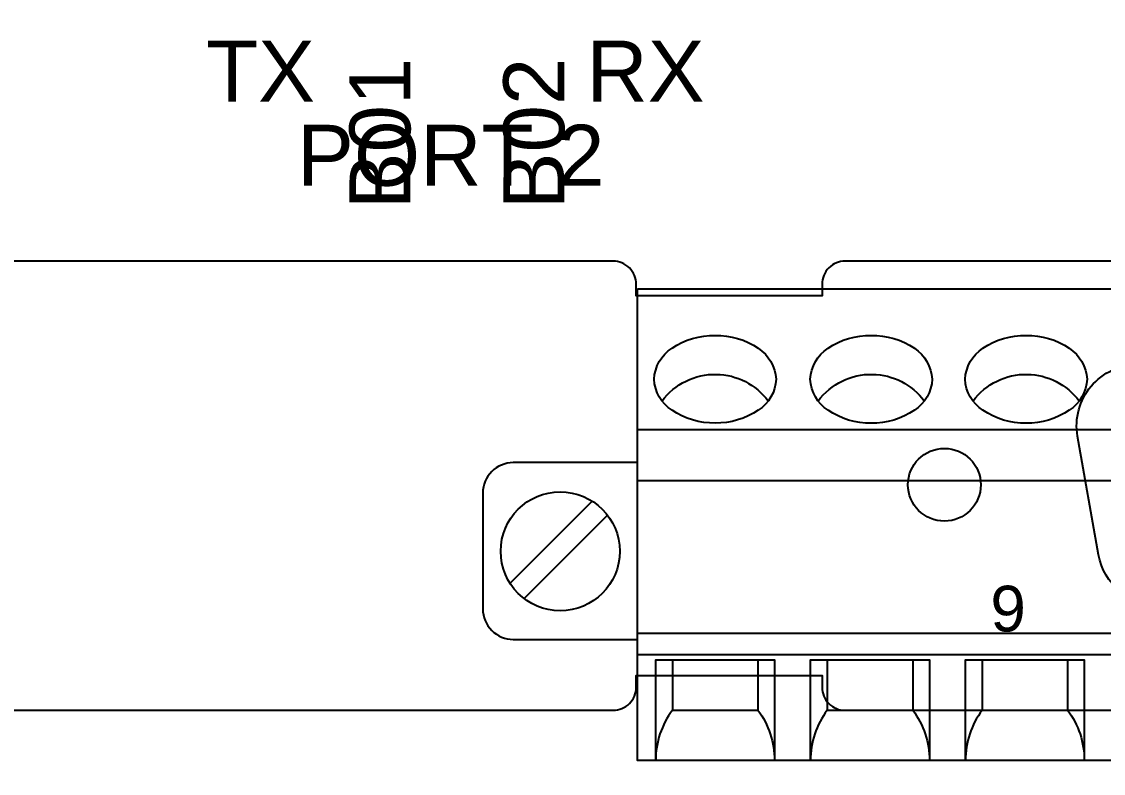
# Model space of a CAD drawing. Extents: x 0.3 to 23.7, y 0.2 to 17.5.
# Drawn here: x 19.987 to 21.384, y 5.326 to 6.296 of the extents above; entities that cross this region are included whole.
import ezdxf
from ezdxf.enums import TextEntityAlignment as Align

# ---------------------------------------------------------------- set-up
doc = ezdxf.new("R2010")
doc.units = 0
doc.header["$MEASUREMENT"] = 0
for name, color, linetype in [('1_01__00__NONE__IRIG_CONNE', 7, 'CONTINUOUS'), ('1_02__01___1__10-100BASE-T', 7, 'CONTINUOUS'), ('1_03__04___1__100BASE-FX_L', 7, 'CONTINUOUS'), ('1_04__06___2__10-100BASE-T', 7, 'CONTINUOUS'), ('1_05__08___2__100BASE-FX_L', 7, 'CONTINUOUS'), ('1_06__10__IRIG_CONNECTOR__', 7, 'CONTINUOUS'), ('1_07__11___1__10-100BASE-T', 7, 'CONTINUOUS'), ('1_08__14___1__100BASE-FX_L', 7, 'CONTINUOUS'), ('1_09__16___2__10-100BASE-T', 7, 'CONTINUOUS'), ('1_10__18___2__100BASE-FX_L', 7, 'CONTINUOUS'), ('2_01__0-__EMPTY', 7, 'CONTINUOUS'), ('2_02__A-__SERIAL_COMMUNICA', 7, 'CONTINUOUS'), ('2_03__1-___4__DI_-__4__DO_', 7, 'CONTINUOUS'), ('2_04__B-___4__DI_-__4__DO_', 7, 'CONTINUOUS'), ('2_05__C-___4__DI_-__3__DO_', 7, 'CONTINUOUS'), ('2_06__2X___8__DO__STANDARD', 7, 'CONTINUOUS'), ('2_07__2A___8__DO__STANDARD', 7, 'CONTINUOUS'), ('2_08__2B___8__DO__STANDARD', 7, 'CONTINUOUS'), ('2_09__2C___8__DO__STANDARD', 7, 'CONTINUOUS'), ('2_10__3-___8__DI', 7, 'CONTINUOUS'), ('2_11__5-___8__AI', 7, 'CONTINUOUS'), ('2_12__6-___4__AI_-__4__AO_', 7, 'CONTINUOUS'), ('2_13__D-___14__DI', 7, 'CONTINUOUS'), ('7_00_____DWG', 7, 'CONTINUOUS')]:
    doc.layers.add(name, color=color, linetype=linetype)
doc.styles.add('ARIAL', font='arial.ttf')

msp = doc.modelspace()

# ---------------------------------------------------------------- linework, layer by layer
at = {"layer": '2_01__0-__EMPTY'}
for points in [[(22.0155, 5.9869), (21.0502, 5.9869, 0.414214), (21.0203, 5.957), (21.0203, 5.9419), (20.7803, 5.9419), (20.7803, 5.957, 0.414214), (20.7505, 5.9869), (19.8552, 5.9869, 0.414214)], [(19.8552, 5.4069), (20.7505, 5.4069, 0.414214), (20.7803, 5.4367), (20.7803, 5.4519), (21.0203, 5.4519), (21.0203, 5.4367, 0.414214), (21.0502, 5.4069), (22.0155, 5.4069, 0.414214)]]:
    msp.add_lwpolyline(points, format="xyb", dxfattribs=at)
at = {"layer": '2_02__A-__SERIAL_COMMUNICA'}
msp.add_lwpolyline([(21.4281, 5.8535), (21.9124, 5.8535, -0.46318), (21.9903, 5.761), (21.9629, 5.6076, -0.363045), (21.8853, 5.5425), (21.4552, 5.5425, -0.360245), (21.3773, 5.6075), (21.3502, 5.761, -0.463312)], format="xyb", close=True, dxfattribs=at)
msp.add_circle((21.1783, 5.6981), 0.047, dxfattribs=at)
at = {"layer": '2_03__1-___4__DI_-__4__DO_'}
msp.add_lwpolyline([(20.7822, 5.9509), (22.3822, 5.9509), (22.3822, 5.3421), (20.7822, 5.3421)], close=True, dxfattribs=at)
for points in [[(20.8035, 5.8344, -0.244062), (20.8266, 5.8744, -0.154167), (20.8822, 5.891, -0.154167), (20.9379, 5.8744, -0.236767), (20.961, 5.8344, -0.24406), (20.9379, 5.7943, -0.154167), (20.8822, 5.7778, -0.154167), (20.8266, 5.7943, -0.244061)], [(21.0051, 5.8344, -0.244062), (21.0281, 5.8744, -0.154167), (21.0838, 5.891, -0.154167), (21.1395, 5.8744, -0.236767), (21.1625, 5.8344, -0.24406), (21.1395, 5.7943, -0.154167), (21.0838, 5.7777, -0.154167), (21.0281, 5.7943, -0.244061)], [(21.2051, 5.8344, -0.244062), (21.2281, 5.8744, -0.154167), (21.2838, 5.891, -0.154167), (21.3395, 5.8744, -0.236767), (21.3625, 5.8344, -0.24406), (21.3395, 5.7943, -0.154167), (21.2838, 5.7777, -0.154167), (21.2281, 5.7943, -0.244061)]]:
    msp.add_lwpolyline(points, format="xyb", close=True, dxfattribs=at)
for points in [[(20.8136, 5.8064, -0.001746), (20.8137, 5.8065, -0.240907), (20.8838, 5.8407, -0.231198), (20.9508, 5.8065, -0.005828), (20.951, 5.8066)], [(21.0152, 5.8063, -0.001746), (21.0153, 5.8065, -0.240907), (21.0854, 5.8407, -0.231198), (21.1523, 5.8065, -0.005828), (21.1526, 5.8065)], [(21.2152, 5.8063, -0.001746), (21.2153, 5.8065, -0.240907), (21.2854, 5.8407, -0.231198), (21.3523, 5.8065, -0.005828), (21.3526, 5.8065)], [(20.7822, 5.7267), (20.6216, 5.7267, 0.414169), (20.5822, 5.6873), (20.5822, 5.5378, 0.414258), (20.6216, 5.4984), (20.7822, 5.4984)], [(20.8271, 5.4722), (20.8271, 5.4071, 0.162853), (20.8055, 5.3421, 1.944453)], [(20.9374, 5.4722), (20.9374, 5.4071, -0.162853), (20.959, 5.3421, -1.944453)], [(21.0271, 5.4722), (21.0271, 5.4071, 0.162853), (21.0055, 5.3421, 1.944453)], [(21.1374, 5.4722), (21.1374, 5.4071, -0.162853), (21.159, 5.3421, -1.944453)], [(21.2271, 5.4722), (21.2271, 5.4071, 0.162853), (21.2055, 5.3421, 1.944453)], [(21.3374, 5.4722), (21.3374, 5.4071, -0.162853), (21.359, 5.3421, -1.944453)]]:
    msp.add_lwpolyline(points, format="xyb", dxfattribs=at)
for points in [[(20.7822, 5.7693), (22.3822, 5.7693)], [(20.7822, 5.7038), (22.3822, 5.7038)], [(20.6174, 5.5712), (20.7233, 5.6771)], [(20.6357, 5.5512), (20.7433, 5.6587)], [(20.7822, 5.5067), (22.3822, 5.5067)], [(20.7822, 5.4789), (22.3822, 5.4789)], [(20.8055, 5.3421), (20.8055, 5.4722), (20.959, 5.4722), (20.959, 5.3421)], [(21.0055, 5.3421), (21.0055, 5.4722), (21.159, 5.4722), (21.159, 5.3421)], [(21.2055, 5.3421), (21.2055, 5.4722), (21.359, 5.4722), (21.359, 5.3421)], [(20.8271, 5.4071), (20.9374, 5.4071)], [(21.0271, 5.4071), (21.1374, 5.4071)], [(21.2271, 5.4071), (21.3374, 5.4071)]]:
    msp.add_lwpolyline(points, dxfattribs=at)
msp.add_circle((20.6822, 5.6122), 0.0768, dxfattribs=at)
at = {"layer": '2_04__B-___4__DI_-__4__DO_'}
msp.add_lwpolyline([(20.7822, 5.9509), (22.3822, 5.9509), (22.3822, 5.3421), (20.7822, 5.3421)], close=True, dxfattribs=at)
for points in [[(20.8035, 5.8344, -0.244062), (20.8266, 5.8744, -0.154167), (20.8822, 5.891, -0.154167), (20.9379, 5.8744, -0.236767), (20.961, 5.8344, -0.24406), (20.9379, 5.7943, -0.154167), (20.8822, 5.7778, -0.154167), (20.8266, 5.7943, -0.244061)], [(21.0051, 5.8344, -0.244062), (21.0281, 5.8744, -0.154167), (21.0838, 5.891, -0.154167), (21.1395, 5.8744, -0.236767), (21.1625, 5.8344, -0.24406), (21.1395, 5.7943, -0.154167), (21.0838, 5.7777, -0.154167), (21.0281, 5.7943, -0.244061)], [(21.2051, 5.8344, -0.244062), (21.2281, 5.8744, -0.154167), (21.2838, 5.891, -0.154167), (21.3395, 5.8744, -0.236767), (21.3625, 5.8344, -0.24406), (21.3395, 5.7943, -0.154167), (21.2838, 5.7777, -0.154167), (21.2281, 5.7943, -0.244061)]]:
    msp.add_lwpolyline(points, format="xyb", close=True, dxfattribs=at)
for points in [[(20.8136, 5.8064, -0.001746), (20.8137, 5.8065, -0.240907), (20.8838, 5.8407, -0.231198), (20.9508, 5.8065, -0.005828), (20.951, 5.8066)], [(21.0152, 5.8063, -0.001746), (21.0153, 5.8065, -0.240907), (21.0854, 5.8407, -0.231198), (21.1523, 5.8065, -0.005828), (21.1526, 5.8065)], [(21.2152, 5.8063, -0.001746), (21.2153, 5.8065, -0.240907), (21.2854, 5.8407, -0.231198), (21.3523, 5.8065, -0.005828), (21.3526, 5.8065)], [(20.7822, 5.7267), (20.6216, 5.7267, 0.414169), (20.5822, 5.6873), (20.5822, 5.5378, 0.414258), (20.6216, 5.4984), (20.7822, 5.4984)], [(20.8271, 5.4722), (20.8271, 5.4071, 0.162853), (20.8055, 5.3421, 1.944453)], [(20.9374, 5.4722), (20.9374, 5.4071, -0.162853), (20.959, 5.3421, -1.944453)], [(21.0271, 5.4722), (21.0271, 5.4071, 0.162853), (21.0055, 5.3421, 1.944453)], [(21.1374, 5.4722), (21.1374, 5.4071, -0.162853), (21.159, 5.3421, -1.944453)], [(21.2271, 5.4722), (21.2271, 5.4071, 0.162853), (21.2055, 5.3421, 1.944453)], [(21.3374, 5.4722), (21.3374, 5.4071, -0.162853), (21.359, 5.3421, -1.944453)]]:
    msp.add_lwpolyline(points, format="xyb", dxfattribs=at)
for points in [[(20.7822, 5.7693), (22.3822, 5.7693)], [(20.7822, 5.7038), (22.3822, 5.7038)], [(20.6174, 5.5712), (20.7233, 5.6771)], [(20.6357, 5.5512), (20.7433, 5.6587)], [(20.7822, 5.5067), (22.3822, 5.5067)], [(20.7822, 5.4789), (22.3822, 5.4789)], [(20.8055, 5.3421), (20.8055, 5.4722), (20.959, 5.4722), (20.959, 5.3421)], [(21.0055, 5.3421), (21.0055, 5.4722), (21.159, 5.4722), (21.159, 5.3421)], [(21.2055, 5.3421), (21.2055, 5.4722), (21.359, 5.4722), (21.359, 5.3421)], [(20.8271, 5.4071), (20.9374, 5.4071)], [(21.0271, 5.4071), (21.1374, 5.4071)], [(21.2271, 5.4071), (21.3374, 5.4071)]]:
    msp.add_lwpolyline(points, dxfattribs=at)
msp.add_circle((20.6822, 5.6122), 0.0768, dxfattribs=at)
at = {"layer": '2_05__C-___4__DI_-__3__DO_'}
msp.add_lwpolyline([(20.7822, 5.9509), (22.3822, 5.9509), (22.3822, 5.3421), (20.7822, 5.3421)], close=True, dxfattribs=at)
for points in [[(20.8035, 5.8344, -0.244062), (20.8266, 5.8744, -0.154167), (20.8822, 5.891, -0.154167), (20.9379, 5.8744, -0.236767), (20.961, 5.8344, -0.24406), (20.9379, 5.7943, -0.154167), (20.8822, 5.7778, -0.154167), (20.8266, 5.7943, -0.244061)], [(21.0051, 5.8344, -0.244062), (21.0281, 5.8744, -0.154167), (21.0838, 5.891, -0.154167), (21.1395, 5.8744, -0.236767), (21.1625, 5.8344, -0.24406), (21.1395, 5.7943, -0.154167), (21.0838, 5.7777, -0.154167), (21.0281, 5.7943, -0.244061)], [(21.2051, 5.8344, -0.244062), (21.2281, 5.8744, -0.154167), (21.2838, 5.891, -0.154167), (21.3395, 5.8744, -0.236767), (21.3625, 5.8344, -0.24406), (21.3395, 5.7943, -0.154167), (21.2838, 5.7777, -0.154167), (21.2281, 5.7943, -0.244061)]]:
    msp.add_lwpolyline(points, format="xyb", close=True, dxfattribs=at)
for points in [[(20.8136, 5.8064, -0.001746), (20.8137, 5.8065, -0.240907), (20.8838, 5.8407, -0.231198), (20.9508, 5.8065, -0.005828), (20.951, 5.8066)], [(21.0152, 5.8063, -0.001746), (21.0153, 5.8065, -0.240907), (21.0854, 5.8407, -0.231198), (21.1523, 5.8065, -0.005828), (21.1526, 5.8065)], [(21.2152, 5.8063, -0.001746), (21.2153, 5.8065, -0.240907), (21.2854, 5.8407, -0.231198), (21.3523, 5.8065, -0.005828), (21.3526, 5.8065)], [(20.7822, 5.7267), (20.6216, 5.7267, 0.414169), (20.5822, 5.6873), (20.5822, 5.5378, 0.414258), (20.6216, 5.4984), (20.7822, 5.4984)], [(20.8271, 5.4722), (20.8271, 5.4071, 0.162853), (20.8055, 5.3421, 1.944453)], [(20.9374, 5.4722), (20.9374, 5.4071, -0.162853), (20.959, 5.3421, -1.944453)], [(21.0271, 5.4722), (21.0271, 5.4071, 0.162853), (21.0055, 5.3421, 1.944453)], [(21.1374, 5.4722), (21.1374, 5.4071, -0.162853), (21.159, 5.3421, -1.944453)], [(21.2271, 5.4722), (21.2271, 5.4071, 0.162853), (21.2055, 5.3421, 1.944453)], [(21.3374, 5.4722), (21.3374, 5.4071, -0.162853), (21.359, 5.3421, -1.944453)]]:
    msp.add_lwpolyline(points, format="xyb", dxfattribs=at)
for points in [[(20.7822, 5.7693), (22.3822, 5.7693)], [(20.7822, 5.7038), (22.3822, 5.7038)], [(20.6174, 5.5712), (20.7233, 5.6771)], [(20.6357, 5.5512), (20.7433, 5.6587)], [(20.7822, 5.5067), (22.3822, 5.5067)], [(20.7822, 5.4789), (22.3822, 5.4789)], [(20.8055, 5.3421), (20.8055, 5.4722), (20.959, 5.4722), (20.959, 5.3421)], [(21.0055, 5.3421), (21.0055, 5.4722), (21.159, 5.4722), (21.159, 5.3421)], [(21.2055, 5.3421), (21.2055, 5.4722), (21.359, 5.4722), (21.359, 5.3421)], [(20.8271, 5.4071), (20.9374, 5.4071)], [(21.0271, 5.4071), (21.1374, 5.4071)], [(21.2271, 5.4071), (21.3374, 5.4071)]]:
    msp.add_lwpolyline(points, dxfattribs=at)
msp.add_circle((20.6822, 5.6122), 0.0768, dxfattribs=at)
at = {"layer": '2_06__2X___8__DO__STANDARD'}
msp.add_lwpolyline([(20.7822, 5.9509), (22.3822, 5.9509), (22.3822, 5.3421), (20.7822, 5.3421)], close=True, dxfattribs=at)
for points in [[(20.8035, 5.8344, -0.244062), (20.8266, 5.8744, -0.154167), (20.8822, 5.891, -0.154167), (20.9379, 5.8744, -0.236767), (20.961, 5.8344, -0.24406), (20.9379, 5.7943, -0.154167), (20.8822, 5.7778, -0.154167), (20.8266, 5.7943, -0.244061)], [(21.0051, 5.8344, -0.244062), (21.0281, 5.8744, -0.154167), (21.0838, 5.891, -0.154167), (21.1395, 5.8744, -0.236767), (21.1625, 5.8344, -0.24406), (21.1395, 5.7943, -0.154167), (21.0838, 5.7777, -0.154167), (21.0281, 5.7943, -0.244061)], [(21.2051, 5.8344, -0.244062), (21.2281, 5.8744, -0.154167), (21.2838, 5.891, -0.154167), (21.3395, 5.8744, -0.236767), (21.3625, 5.8344, -0.24406), (21.3395, 5.7943, -0.154167), (21.2838, 5.7777, -0.154167), (21.2281, 5.7943, -0.244061)]]:
    msp.add_lwpolyline(points, format="xyb", close=True, dxfattribs=at)
for points in [[(20.8136, 5.8064, -0.001746), (20.8137, 5.8065, -0.240907), (20.8838, 5.8407, -0.231198), (20.9508, 5.8065, -0.005828), (20.951, 5.8066)], [(21.0152, 5.8063, -0.001746), (21.0153, 5.8065, -0.240907), (21.0854, 5.8407, -0.231198), (21.1523, 5.8065, -0.005828), (21.1526, 5.8065)], [(21.2152, 5.8063, -0.001746), (21.2153, 5.8065, -0.240907), (21.2854, 5.8407, -0.231198), (21.3523, 5.8065, -0.005828), (21.3526, 5.8065)], [(20.7822, 5.7267), (20.6216, 5.7267, 0.414169), (20.5822, 5.6873), (20.5822, 5.5378, 0.414258), (20.6216, 5.4984), (20.7822, 5.4984)], [(20.8271, 5.4722), (20.8271, 5.4071, 0.162853), (20.8055, 5.3421, 1.944453)], [(20.9374, 5.4722), (20.9374, 5.4071, -0.162853), (20.959, 5.3421, -1.944453)], [(21.0271, 5.4722), (21.0271, 5.4071, 0.162853), (21.0055, 5.3421, 1.944453)], [(21.1374, 5.4722), (21.1374, 5.4071, -0.162853), (21.159, 5.3421, -1.944453)], [(21.2271, 5.4722), (21.2271, 5.4071, 0.162853), (21.2055, 5.3421, 1.944453)], [(21.3374, 5.4722), (21.3374, 5.4071, -0.162853), (21.359, 5.3421, -1.944453)]]:
    msp.add_lwpolyline(points, format="xyb", dxfattribs=at)
for points in [[(20.7822, 5.7693), (22.3822, 5.7693)], [(20.7822, 5.7038), (22.3822, 5.7038)], [(20.6174, 5.5712), (20.7233, 5.6771)], [(20.6357, 5.5512), (20.7433, 5.6587)], [(20.7822, 5.5067), (22.3822, 5.5067)], [(20.7822, 5.4789), (22.3822, 5.4789)], [(20.8055, 5.3421), (20.8055, 5.4722), (20.959, 5.4722), (20.959, 5.3421)], [(21.0055, 5.3421), (21.0055, 5.4722), (21.159, 5.4722), (21.159, 5.3421)], [(21.2055, 5.3421), (21.2055, 5.4722), (21.359, 5.4722), (21.359, 5.3421)], [(20.8271, 5.4071), (20.9374, 5.4071)], [(21.0271, 5.4071), (21.1374, 5.4071)], [(21.2271, 5.4071), (21.3374, 5.4071)]]:
    msp.add_lwpolyline(points, dxfattribs=at)
msp.add_circle((20.6822, 5.6122), 0.0768, dxfattribs=at)
at = {"layer": '2_07__2A___8__DO__STANDARD'}
msp.add_lwpolyline([(20.7822, 5.9509), (22.3822, 5.9509), (22.3822, 5.3421), (20.7822, 5.3421)], close=True, dxfattribs=at)
for points in [[(20.8035, 5.8344, -0.244062), (20.8266, 5.8744, -0.154167), (20.8822, 5.891, -0.154167), (20.9379, 5.8744, -0.236767), (20.961, 5.8344, -0.24406), (20.9379, 5.7943, -0.154167), (20.8822, 5.7778, -0.154167), (20.8266, 5.7943, -0.244061)], [(21.0051, 5.8344, -0.244062), (21.0281, 5.8744, -0.154167), (21.0838, 5.891, -0.154167), (21.1395, 5.8744, -0.236767), (21.1625, 5.8344, -0.24406), (21.1395, 5.7943, -0.154167), (21.0838, 5.7777, -0.154167), (21.0281, 5.7943, -0.244061)], [(21.2051, 5.8344, -0.244062), (21.2281, 5.8744, -0.154167), (21.2838, 5.891, -0.154167), (21.3395, 5.8744, -0.236767), (21.3625, 5.8344, -0.24406), (21.3395, 5.7943, -0.154167), (21.2838, 5.7777, -0.154167), (21.2281, 5.7943, -0.244061)]]:
    msp.add_lwpolyline(points, format="xyb", close=True, dxfattribs=at)
for points in [[(20.8136, 5.8064, -0.001746), (20.8137, 5.8065, -0.240907), (20.8838, 5.8407, -0.231198), (20.9508, 5.8065, -0.005828), (20.951, 5.8066)], [(21.0152, 5.8063, -0.001746), (21.0153, 5.8065, -0.240907), (21.0854, 5.8407, -0.231198), (21.1523, 5.8065, -0.005828), (21.1526, 5.8065)], [(21.2152, 5.8063, -0.001746), (21.2153, 5.8065, -0.240907), (21.2854, 5.8407, -0.231198), (21.3523, 5.8065, -0.005828), (21.3526, 5.8065)], [(20.7822, 5.7267), (20.6216, 5.7267, 0.414169), (20.5822, 5.6873), (20.5822, 5.5378, 0.414258), (20.6216, 5.4984), (20.7822, 5.4984)], [(20.8271, 5.4722), (20.8271, 5.4071, 0.162853), (20.8055, 5.3421, 1.944453)], [(20.9374, 5.4722), (20.9374, 5.4071, -0.162853), (20.959, 5.3421, -1.944453)], [(21.0271, 5.4722), (21.0271, 5.4071, 0.162853), (21.0055, 5.3421, 1.944453)], [(21.1374, 5.4722), (21.1374, 5.4071, -0.162853), (21.159, 5.3421, -1.944453)], [(21.2271, 5.4722), (21.2271, 5.4071, 0.162853), (21.2055, 5.3421, 1.944453)], [(21.3374, 5.4722), (21.3374, 5.4071, -0.162853), (21.359, 5.3421, -1.944453)]]:
    msp.add_lwpolyline(points, format="xyb", dxfattribs=at)
for points in [[(20.7822, 5.7693), (22.3822, 5.7693)], [(20.7822, 5.7038), (22.3822, 5.7038)], [(20.6174, 5.5712), (20.7233, 5.6771)], [(20.6357, 5.5512), (20.7433, 5.6587)], [(20.7822, 5.5067), (22.3822, 5.5067)], [(20.7822, 5.4789), (22.3822, 5.4789)], [(20.8055, 5.3421), (20.8055, 5.4722), (20.959, 5.4722), (20.959, 5.3421)], [(21.0055, 5.3421), (21.0055, 5.4722), (21.159, 5.4722), (21.159, 5.3421)], [(21.2055, 5.3421), (21.2055, 5.4722), (21.359, 5.4722), (21.359, 5.3421)], [(20.8271, 5.4071), (20.9374, 5.4071)], [(21.0271, 5.4071), (21.1374, 5.4071)], [(21.2271, 5.4071), (21.3374, 5.4071)]]:
    msp.add_lwpolyline(points, dxfattribs=at)
msp.add_circle((20.6822, 5.6122), 0.0768, dxfattribs=at)
at = {"layer": '2_08__2B___8__DO__STANDARD'}
msp.add_lwpolyline([(20.7822, 5.9509), (22.3822, 5.9509), (22.3822, 5.3421), (20.7822, 5.3421)], close=True, dxfattribs=at)
for points in [[(20.8035, 5.8344, -0.244062), (20.8266, 5.8744, -0.154167), (20.8822, 5.891, -0.154167), (20.9379, 5.8744, -0.236767), (20.961, 5.8344, -0.24406), (20.9379, 5.7943, -0.154167), (20.8822, 5.7778, -0.154167), (20.8266, 5.7943, -0.244061)], [(21.0051, 5.8344, -0.244062), (21.0281, 5.8744, -0.154167), (21.0838, 5.891, -0.154167), (21.1395, 5.8744, -0.236767), (21.1625, 5.8344, -0.24406), (21.1395, 5.7943, -0.154167), (21.0838, 5.7777, -0.154167), (21.0281, 5.7943, -0.244061)], [(21.2051, 5.8344, -0.244062), (21.2281, 5.8744, -0.154167), (21.2838, 5.891, -0.154167), (21.3395, 5.8744, -0.236767), (21.3625, 5.8344, -0.24406), (21.3395, 5.7943, -0.154167), (21.2838, 5.7777, -0.154167), (21.2281, 5.7943, -0.244061)]]:
    msp.add_lwpolyline(points, format="xyb", close=True, dxfattribs=at)
for points in [[(20.8136, 5.8064, -0.001746), (20.8137, 5.8065, -0.240907), (20.8838, 5.8407, -0.231198), (20.9508, 5.8065, -0.005828), (20.951, 5.8066)], [(21.0152, 5.8063, -0.001746), (21.0153, 5.8065, -0.240907), (21.0854, 5.8407, -0.231198), (21.1523, 5.8065, -0.005828), (21.1526, 5.8065)], [(21.2152, 5.8063, -0.001746), (21.2153, 5.8065, -0.240907), (21.2854, 5.8407, -0.231198), (21.3523, 5.8065, -0.005828), (21.3526, 5.8065)], [(20.7822, 5.7267), (20.6216, 5.7267, 0.414169), (20.5822, 5.6873), (20.5822, 5.5378, 0.414258), (20.6216, 5.4984), (20.7822, 5.4984)], [(20.8271, 5.4722), (20.8271, 5.4071, 0.162853), (20.8055, 5.3421, 1.944453)], [(20.9374, 5.4722), (20.9374, 5.4071, -0.162853), (20.959, 5.3421, -1.944453)], [(21.0271, 5.4722), (21.0271, 5.4071, 0.162853), (21.0055, 5.3421, 1.944453)], [(21.1374, 5.4722), (21.1374, 5.4071, -0.162853), (21.159, 5.3421, -1.944453)], [(21.2271, 5.4722), (21.2271, 5.4071, 0.162853), (21.2055, 5.3421, 1.944453)], [(21.3374, 5.4722), (21.3374, 5.4071, -0.162853), (21.359, 5.3421, -1.944453)]]:
    msp.add_lwpolyline(points, format="xyb", dxfattribs=at)
for points in [[(20.7822, 5.7693), (22.3822, 5.7693)], [(20.7822, 5.7038), (22.3822, 5.7038)], [(20.6174, 5.5712), (20.7233, 5.6771)], [(20.6357, 5.5512), (20.7433, 5.6587)], [(20.7822, 5.5067), (22.3822, 5.5067)], [(20.7822, 5.4789), (22.3822, 5.4789)], [(20.8055, 5.3421), (20.8055, 5.4722), (20.959, 5.4722), (20.959, 5.3421)], [(21.0055, 5.3421), (21.0055, 5.4722), (21.159, 5.4722), (21.159, 5.3421)], [(21.2055, 5.3421), (21.2055, 5.4722), (21.359, 5.4722), (21.359, 5.3421)], [(20.8271, 5.4071), (20.9374, 5.4071)], [(21.0271, 5.4071), (21.1374, 5.4071)], [(21.2271, 5.4071), (21.3374, 5.4071)]]:
    msp.add_lwpolyline(points, dxfattribs=at)
msp.add_circle((20.6822, 5.6122), 0.0768, dxfattribs=at)
at = {"layer": '2_09__2C___8__DO__STANDARD'}
msp.add_lwpolyline([(20.7822, 5.9509), (22.3822, 5.9509), (22.3822, 5.3421), (20.7822, 5.3421)], close=True, dxfattribs=at)
for points in [[(20.8035, 5.8344, -0.244062), (20.8266, 5.8744, -0.154167), (20.8822, 5.891, -0.154167), (20.9379, 5.8744, -0.236767), (20.961, 5.8344, -0.24406), (20.9379, 5.7943, -0.154167), (20.8822, 5.7778, -0.154167), (20.8266, 5.7943, -0.244061)], [(21.0051, 5.8344, -0.244062), (21.0281, 5.8744, -0.154167), (21.0838, 5.891, -0.154167), (21.1395, 5.8744, -0.236767), (21.1625, 5.8344, -0.24406), (21.1395, 5.7943, -0.154167), (21.0838, 5.7777, -0.154167), (21.0281, 5.7943, -0.244061)], [(21.2051, 5.8344, -0.244062), (21.2281, 5.8744, -0.154167), (21.2838, 5.891, -0.154167), (21.3395, 5.8744, -0.236767), (21.3625, 5.8344, -0.24406), (21.3395, 5.7943, -0.154167), (21.2838, 5.7777, -0.154167), (21.2281, 5.7943, -0.244061)]]:
    msp.add_lwpolyline(points, format="xyb", close=True, dxfattribs=at)
for points in [[(20.8136, 5.8064, -0.001746), (20.8137, 5.8065, -0.240907), (20.8838, 5.8407, -0.231198), (20.9508, 5.8065, -0.005828), (20.951, 5.8066)], [(21.0152, 5.8063, -0.001746), (21.0153, 5.8065, -0.240907), (21.0854, 5.8407, -0.231198), (21.1523, 5.8065, -0.005828), (21.1526, 5.8065)], [(21.2152, 5.8063, -0.001746), (21.2153, 5.8065, -0.240907), (21.2854, 5.8407, -0.231198), (21.3523, 5.8065, -0.005828), (21.3526, 5.8065)], [(20.7822, 5.7267), (20.6216, 5.7267, 0.414169), (20.5822, 5.6873), (20.5822, 5.5378, 0.414258), (20.6216, 5.4984), (20.7822, 5.4984)], [(20.8271, 5.4722), (20.8271, 5.4071, 0.162853), (20.8055, 5.3421, 1.944453)], [(20.9374, 5.4722), (20.9374, 5.4071, -0.162853), (20.959, 5.3421, -1.944453)], [(21.0271, 5.4722), (21.0271, 5.4071, 0.162853), (21.0055, 5.3421, 1.944453)], [(21.1374, 5.4722), (21.1374, 5.4071, -0.162853), (21.159, 5.3421, -1.944453)], [(21.2271, 5.4722), (21.2271, 5.4071, 0.162853), (21.2055, 5.3421, 1.944453)], [(21.3374, 5.4722), (21.3374, 5.4071, -0.162853), (21.359, 5.3421, -1.944453)]]:
    msp.add_lwpolyline(points, format="xyb", dxfattribs=at)
for points in [[(20.7822, 5.7693), (22.3822, 5.7693)], [(20.7822, 5.7038), (22.3822, 5.7038)], [(20.6174, 5.5712), (20.7233, 5.6771)], [(20.6357, 5.5512), (20.7433, 5.6587)], [(20.7822, 5.5067), (22.3822, 5.5067)], [(20.7822, 5.4789), (22.3822, 5.4789)], [(20.8055, 5.3421), (20.8055, 5.4722), (20.959, 5.4722), (20.959, 5.3421)], [(21.0055, 5.3421), (21.0055, 5.4722), (21.159, 5.4722), (21.159, 5.3421)], [(21.2055, 5.3421), (21.2055, 5.4722), (21.359, 5.4722), (21.359, 5.3421)], [(20.8271, 5.4071), (20.9374, 5.4071)], [(21.0271, 5.4071), (21.1374, 5.4071)], [(21.2271, 5.4071), (21.3374, 5.4071)]]:
    msp.add_lwpolyline(points, dxfattribs=at)
msp.add_circle((20.6822, 5.6122), 0.0768, dxfattribs=at)
at = {"layer": '2_10__3-___8__DI'}
msp.add_lwpolyline([(20.7822, 5.9509), (22.3822, 5.9509), (22.3822, 5.3421), (20.7822, 5.3421)], close=True, dxfattribs=at)
for points in [[(20.8035, 5.8344, -0.244062), (20.8266, 5.8744, -0.154167), (20.8822, 5.891, -0.154167), (20.9379, 5.8744, -0.236767), (20.961, 5.8344, -0.24406), (20.9379, 5.7943, -0.154167), (20.8822, 5.7778, -0.154167), (20.8266, 5.7943, -0.244061)], [(21.0051, 5.8344, -0.244062), (21.0281, 5.8744, -0.154167), (21.0838, 5.891, -0.154167), (21.1395, 5.8744, -0.236767), (21.1625, 5.8344, -0.24406), (21.1395, 5.7943, -0.154167), (21.0838, 5.7777, -0.154167), (21.0281, 5.7943, -0.244061)], [(21.2051, 5.8344, -0.244062), (21.2281, 5.8744, -0.154167), (21.2838, 5.891, -0.154167), (21.3395, 5.8744, -0.236767), (21.3625, 5.8344, -0.24406), (21.3395, 5.7943, -0.154167), (21.2838, 5.7777, -0.154167), (21.2281, 5.7943, -0.244061)]]:
    msp.add_lwpolyline(points, format="xyb", close=True, dxfattribs=at)
for points in [[(20.8136, 5.8064, -0.001746), (20.8137, 5.8065, -0.240907), (20.8838, 5.8407, -0.231198), (20.9508, 5.8065, -0.005828), (20.951, 5.8066)], [(21.0152, 5.8063, -0.001746), (21.0153, 5.8065, -0.240907), (21.0854, 5.8407, -0.231198), (21.1523, 5.8065, -0.005828), (21.1526, 5.8065)], [(21.2152, 5.8063, -0.001746), (21.2153, 5.8065, -0.240907), (21.2854, 5.8407, -0.231198), (21.3523, 5.8065, -0.005828), (21.3526, 5.8065)], [(20.7822, 5.7267), (20.6216, 5.7267, 0.414169), (20.5822, 5.6873), (20.5822, 5.5378, 0.414258), (20.6216, 5.4984), (20.7822, 5.4984)], [(20.8271, 5.4722), (20.8271, 5.4071, 0.162853), (20.8055, 5.3421, 1.944453)], [(20.9374, 5.4722), (20.9374, 5.4071, -0.162853), (20.959, 5.3421, -1.944453)], [(21.0271, 5.4722), (21.0271, 5.4071, 0.162853), (21.0055, 5.3421, 1.944453)], [(21.1374, 5.4722), (21.1374, 5.4071, -0.162853), (21.159, 5.3421, -1.944453)], [(21.2271, 5.4722), (21.2271, 5.4071, 0.162853), (21.2055, 5.3421, 1.944453)], [(21.3374, 5.4722), (21.3374, 5.4071, -0.162853), (21.359, 5.3421, -1.944453)]]:
    msp.add_lwpolyline(points, format="xyb", dxfattribs=at)
for points in [[(20.7822, 5.7693), (22.3822, 5.7693)], [(20.7822, 5.7038), (22.3822, 5.7038)], [(20.6174, 5.5712), (20.7233, 5.6771)], [(20.6357, 5.5512), (20.7433, 5.6587)], [(20.7822, 5.5067), (22.3822, 5.5067)], [(20.7822, 5.4789), (22.3822, 5.4789)], [(20.8055, 5.3421), (20.8055, 5.4722), (20.959, 5.4722), (20.959, 5.3421)], [(21.0055, 5.3421), (21.0055, 5.4722), (21.159, 5.4722), (21.159, 5.3421)], [(21.2055, 5.3421), (21.2055, 5.4722), (21.359, 5.4722), (21.359, 5.3421)], [(20.8271, 5.4071), (20.9374, 5.4071)], [(21.0271, 5.4071), (21.1374, 5.4071)], [(21.2271, 5.4071), (21.3374, 5.4071)]]:
    msp.add_lwpolyline(points, dxfattribs=at)
msp.add_circle((20.6822, 5.6122), 0.0768, dxfattribs=at)
at = {"layer": '2_11__5-___8__AI'}
msp.add_lwpolyline([(20.7822, 5.9509), (22.3822, 5.9509), (22.3822, 5.3421), (20.7822, 5.3421)], close=True, dxfattribs=at)
for points in [[(20.8035, 5.8344, -0.244062), (20.8266, 5.8744, -0.154167), (20.8822, 5.891, -0.154167), (20.9379, 5.8744, -0.236767), (20.961, 5.8344, -0.24406), (20.9379, 5.7943, -0.154167), (20.8822, 5.7778, -0.154167), (20.8266, 5.7943, -0.244061)], [(21.0051, 5.8344, -0.244062), (21.0281, 5.8744, -0.154167), (21.0838, 5.891, -0.154167), (21.1395, 5.8744, -0.236767), (21.1625, 5.8344, -0.24406), (21.1395, 5.7943, -0.154167), (21.0838, 5.7777, -0.154167), (21.0281, 5.7943, -0.244061)], [(21.2051, 5.8344, -0.244062), (21.2281, 5.8744, -0.154167), (21.2838, 5.891, -0.154167), (21.3395, 5.8744, -0.236767), (21.3625, 5.8344, -0.24406), (21.3395, 5.7943, -0.154167), (21.2838, 5.7777, -0.154167), (21.2281, 5.7943, -0.244061)]]:
    msp.add_lwpolyline(points, format="xyb", close=True, dxfattribs=at)
for points in [[(20.8136, 5.8064, -0.001746), (20.8137, 5.8065, -0.240907), (20.8838, 5.8407, -0.231198), (20.9508, 5.8065, -0.005828), (20.951, 5.8066)], [(21.0152, 5.8063, -0.001746), (21.0153, 5.8065, -0.240907), (21.0854, 5.8407, -0.231198), (21.1523, 5.8065, -0.005828), (21.1526, 5.8065)], [(21.2152, 5.8063, -0.001746), (21.2153, 5.8065, -0.240907), (21.2854, 5.8407, -0.231198), (21.3523, 5.8065, -0.005828), (21.3526, 5.8065)], [(20.7822, 5.7267), (20.6216, 5.7267, 0.414169), (20.5822, 5.6873), (20.5822, 5.5378, 0.414258), (20.6216, 5.4984), (20.7822, 5.4984)], [(20.8271, 5.4722), (20.8271, 5.4071, 0.162853), (20.8055, 5.3421, 1.944453)], [(20.9374, 5.4722), (20.9374, 5.4071, -0.162853), (20.959, 5.3421, -1.944453)], [(21.0271, 5.4722), (21.0271, 5.4071, 0.162853), (21.0055, 5.3421, 1.944453)], [(21.1374, 5.4722), (21.1374, 5.4071, -0.162853), (21.159, 5.3421, -1.944453)], [(21.2271, 5.4722), (21.2271, 5.4071, 0.162853), (21.2055, 5.3421, 1.944453)], [(21.3374, 5.4722), (21.3374, 5.4071, -0.162853), (21.359, 5.3421, -1.944453)]]:
    msp.add_lwpolyline(points, format="xyb", dxfattribs=at)
for points in [[(20.7822, 5.7693), (22.3822, 5.7693)], [(20.7822, 5.7038), (22.3822, 5.7038)], [(20.6174, 5.5712), (20.7233, 5.6771)], [(20.6357, 5.5512), (20.7433, 5.6587)], [(20.7822, 5.5067), (22.3822, 5.5067)], [(20.7822, 5.4789), (22.3822, 5.4789)], [(20.8055, 5.3421), (20.8055, 5.4722), (20.959, 5.4722), (20.959, 5.3421)], [(21.0055, 5.3421), (21.0055, 5.4722), (21.159, 5.4722), (21.159, 5.3421)], [(21.2055, 5.3421), (21.2055, 5.4722), (21.359, 5.4722), (21.359, 5.3421)], [(20.8271, 5.4071), (20.9374, 5.4071)], [(21.0271, 5.4071), (21.1374, 5.4071)], [(21.2271, 5.4071), (21.3374, 5.4071)]]:
    msp.add_lwpolyline(points, dxfattribs=at)
msp.add_circle((20.6822, 5.6122), 0.0768, dxfattribs=at)
at = {"layer": '2_12__6-___4__AI_-__4__AO_'}
msp.add_lwpolyline([(20.7822, 5.9509), (22.3822, 5.9509), (22.3822, 5.3421), (20.7822, 5.3421)], close=True, dxfattribs=at)
for points in [[(20.8035, 5.8344, -0.244062), (20.8266, 5.8744, -0.154167), (20.8822, 5.891, -0.154167), (20.9379, 5.8744, -0.236767), (20.961, 5.8344, -0.24406), (20.9379, 5.7943, -0.154167), (20.8822, 5.7778, -0.154167), (20.8266, 5.7943, -0.244061)], [(21.0051, 5.8344, -0.244062), (21.0281, 5.8744, -0.154167), (21.0838, 5.891, -0.154167), (21.1395, 5.8744, -0.236767), (21.1625, 5.8344, -0.24406), (21.1395, 5.7943, -0.154167), (21.0838, 5.7777, -0.154167), (21.0281, 5.7943, -0.244061)], [(21.2051, 5.8344, -0.244062), (21.2281, 5.8744, -0.154167), (21.2838, 5.891, -0.154167), (21.3395, 5.8744, -0.236767), (21.3625, 5.8344, -0.24406), (21.3395, 5.7943, -0.154167), (21.2838, 5.7777, -0.154167), (21.2281, 5.7943, -0.244061)]]:
    msp.add_lwpolyline(points, format="xyb", close=True, dxfattribs=at)
for points in [[(20.8136, 5.8064, -0.001746), (20.8137, 5.8065, -0.240907), (20.8838, 5.8407, -0.231198), (20.9508, 5.8065, -0.005828), (20.951, 5.8066)], [(21.0152, 5.8063, -0.001746), (21.0153, 5.8065, -0.240907), (21.0854, 5.8407, -0.231198), (21.1523, 5.8065, -0.005828), (21.1526, 5.8065)], [(21.2152, 5.8063, -0.001746), (21.2153, 5.8065, -0.240907), (21.2854, 5.8407, -0.231198), (21.3523, 5.8065, -0.005828), (21.3526, 5.8065)], [(20.7822, 5.7267), (20.6216, 5.7267, 0.414169), (20.5822, 5.6873), (20.5822, 5.5378, 0.414258), (20.6216, 5.4984), (20.7822, 5.4984)], [(20.8271, 5.4722), (20.8271, 5.4071, 0.162853), (20.8055, 5.3421, 1.944453)], [(20.9374, 5.4722), (20.9374, 5.4071, -0.162853), (20.959, 5.3421, -1.944453)], [(21.0271, 5.4722), (21.0271, 5.4071, 0.162853), (21.0055, 5.3421, 1.944453)], [(21.1374, 5.4722), (21.1374, 5.4071, -0.162853), (21.159, 5.3421, -1.944453)], [(21.2271, 5.4722), (21.2271, 5.4071, 0.162853), (21.2055, 5.3421, 1.944453)], [(21.3374, 5.4722), (21.3374, 5.4071, -0.162853), (21.359, 5.3421, -1.944453)]]:
    msp.add_lwpolyline(points, format="xyb", dxfattribs=at)
for points in [[(20.7822, 5.7693), (22.3822, 5.7693)], [(20.7822, 5.7038), (22.3822, 5.7038)], [(20.6174, 5.5712), (20.7233, 5.6771)], [(20.6357, 5.5512), (20.7433, 5.6587)], [(20.7822, 5.5067), (22.3822, 5.5067)], [(20.7822, 5.4789), (22.3822, 5.4789)], [(20.8055, 5.3421), (20.8055, 5.4722), (20.959, 5.4722), (20.959, 5.3421)], [(21.0055, 5.3421), (21.0055, 5.4722), (21.159, 5.4722), (21.159, 5.3421)], [(21.2055, 5.3421), (21.2055, 5.4722), (21.359, 5.4722), (21.359, 5.3421)], [(20.8271, 5.4071), (20.9374, 5.4071)], [(21.0271, 5.4071), (21.1374, 5.4071)], [(21.2271, 5.4071), (21.3374, 5.4071)]]:
    msp.add_lwpolyline(points, dxfattribs=at)
msp.add_circle((20.6822, 5.6122), 0.0768, dxfattribs=at)
at = {"layer": '2_13__D-___14__DI'}
msp.add_lwpolyline([(20.7822, 5.9509), (22.3822, 5.9509), (22.3822, 5.3421), (20.7822, 5.3421)], close=True, dxfattribs=at)
for points in [[(20.8035, 5.8344, -0.244062), (20.8266, 5.8744, -0.154167), (20.8822, 5.891, -0.154167), (20.9379, 5.8744, -0.236767), (20.961, 5.8344, -0.24406), (20.9379, 5.7943, -0.154167), (20.8822, 5.7778, -0.154167), (20.8266, 5.7943, -0.244061)], [(21.0051, 5.8344, -0.244062), (21.0281, 5.8744, -0.154167), (21.0838, 5.891, -0.154167), (21.1395, 5.8744, -0.236767), (21.1625, 5.8344, -0.24406), (21.1395, 5.7943, -0.154167), (21.0838, 5.7777, -0.154167), (21.0281, 5.7943, -0.244061)], [(21.2051, 5.8344, -0.244062), (21.2281, 5.8744, -0.154167), (21.2838, 5.891, -0.154167), (21.3395, 5.8744, -0.236767), (21.3625, 5.8344, -0.24406), (21.3395, 5.7943, -0.154167), (21.2838, 5.7777, -0.154167), (21.2281, 5.7943, -0.244061)]]:
    msp.add_lwpolyline(points, format="xyb", close=True, dxfattribs=at)
for points in [[(20.8136, 5.8064, -0.001746), (20.8137, 5.8065, -0.240907), (20.8838, 5.8407, -0.231198), (20.9508, 5.8065, -0.005828), (20.951, 5.8066)], [(21.0152, 5.8063, -0.001746), (21.0153, 5.8065, -0.240907), (21.0854, 5.8407, -0.231198), (21.1523, 5.8065, -0.005828), (21.1526, 5.8065)], [(21.2152, 5.8063, -0.001746), (21.2153, 5.8065, -0.240907), (21.2854, 5.8407, -0.231198), (21.3523, 5.8065, -0.005828), (21.3526, 5.8065)], [(20.7822, 5.7267), (20.6216, 5.7267, 0.414169), (20.5822, 5.6873), (20.5822, 5.5378, 0.414258), (20.6216, 5.4984), (20.7822, 5.4984)], [(20.8271, 5.4722), (20.8271, 5.4071, 0.162853), (20.8055, 5.3421, 1.944453)], [(20.9374, 5.4722), (20.9374, 5.4071, -0.162853), (20.959, 5.3421, -1.944453)], [(21.0271, 5.4722), (21.0271, 5.4071, 0.162853), (21.0055, 5.3421, 1.944453)], [(21.1374, 5.4722), (21.1374, 5.4071, -0.162853), (21.159, 5.3421, -1.944453)], [(21.2271, 5.4722), (21.2271, 5.4071, 0.162853), (21.2055, 5.3421, 1.944453)], [(21.3374, 5.4722), (21.3374, 5.4071, -0.162853), (21.359, 5.3421, -1.944453)]]:
    msp.add_lwpolyline(points, format="xyb", dxfattribs=at)
for points in [[(20.7822, 5.7693), (22.3822, 5.7693)], [(20.7822, 5.7038), (22.3822, 5.7038)], [(20.6174, 5.5712), (20.7233, 5.6771)], [(20.6357, 5.5512), (20.7433, 5.6587)], [(20.7822, 5.5067), (22.3822, 5.5067)], [(20.7822, 5.4789), (22.3822, 5.4789)], [(20.8055, 5.3421), (20.8055, 5.4722), (20.959, 5.4722), (20.959, 5.3421)], [(21.0055, 5.3421), (21.0055, 5.4722), (21.159, 5.4722), (21.159, 5.3421)], [(21.2055, 5.3421), (21.2055, 5.4722), (21.359, 5.4722), (21.359, 5.3421)], [(20.8271, 5.4071), (20.9374, 5.4071)], [(21.0271, 5.4071), (21.1374, 5.4071)], [(21.2271, 5.4071), (21.3374, 5.4071)]]:
    msp.add_lwpolyline(points, dxfattribs=at)
msp.add_circle((20.6822, 5.6122), 0.0768, dxfattribs=at)
at = {"layer": '7_00_____DWG'}
msp.add_lwpolyline([(17.9705, 8.8523), (22.6358, 8.8523, -0.414214), (22.7146, 8.7735), (22.7146, 8.685, 0.414214), (22.8327, 8.5669), (22.9213, 8.5669, -0.414213), (23, 8.4881), (23, 1.933, -0.414213), (22.9213, 1.8543), (22.8327, 1.8543, 0.414213), (22.7146, 1.7361), (22.7146, 1.6476, -0.414213), (22.6358, 1.5688, -0.000001), (17.9705, 1.5688, -0.414214), (17.8917, 1.6476), (17.8917, 1.7361, 0.414214), (17.7736, 1.8543), (17.685, 1.8543, -0.414214), (17.6063, 1.933), (17.6063, 8.4881, -0.414213), (17.685, 8.5669), (17.7736, 8.5669, 0.414213), (17.8917, 8.685), (17.8917, 8.7735, -0.414213)], format="xyb", close=True, dxfattribs=at)

# ---------------------------------------------------------------- texts
at = {"layer": '1_01__00__NONE__IRIG_CONNE', "style": 'ARIAL'}
for s, p in [('B01', (20.4887, 6.0539)), ('B01', (20.4887, 6.0539)), ('B02', (20.6874, 6.0539)), ('B02', (20.6874, 6.0539))]:
    msp.add_text(s, height=0.07867, rotation=90, dxfattribs=at).set_placement(p)
at = {"layer": '1_02__01___1__10-100BASE-T', "style": 'ARIAL'}
for s, p in [('B01', (20.4887, 6.0539)), ('B02', (20.6874, 6.0539))]:
    msp.add_text(s, height=0.07867, rotation=90, dxfattribs=at).set_placement(p)
at = {"layer": '1_03__04___1__100BASE-FX_L', "style": 'ARIAL'}
for s, p in [('TX', (20.225, 6.1929)), ('RX', (20.7159, 6.1929)), ('PORT 2', (20.3425, 6.0842))]:
    msp.add_text(s, height=0.07867, dxfattribs=at).set_placement(p)
at = {"layer": '1_04__06___2__10-100BASE-T', "style": 'ARIAL'}
for s, p in [('TX', (20.225, 6.1929)), ('RX', (20.7159, 6.1929)), ('PORT 2', (20.3425, 6.0842))]:
    msp.add_text(s, height=0.07867, dxfattribs=at).set_placement(p)
at = {"layer": '1_05__08___2__100BASE-FX_L', "style": 'ARIAL'}
for s, p in [('TX', (20.225, 6.1929)), ('RX', (20.7159, 6.1929)), ('PORT 2', (20.3425, 6.0842))]:
    msp.add_text(s, height=0.07867, dxfattribs=at).set_placement(p)
at = {"layer": '1_06__10__IRIG_CONNECTOR__', "style": 'ARIAL'}
for s, p in [('B01', (20.4887, 6.0539)), ('B01', (20.4887, 6.0539)), ('B02', (20.6874, 6.0539)), ('B02', (20.6874, 6.0539))]:
    msp.add_text(s, height=0.07867, rotation=90, dxfattribs=at).set_placement(p)
at = {"layer": '1_07__11___1__10-100BASE-T', "style": 'ARIAL'}
for s, p in [('B01', (20.4887, 6.0539)), ('B01', (20.4887, 6.0539)), ('B02', (20.6874, 6.0539)), ('B02', (20.6874, 6.0539))]:
    msp.add_text(s, height=0.07867, rotation=90, dxfattribs=at).set_placement(p)
at = {"layer": '1_08__14___1__100BASE-FX_L', "style": 'ARIAL'}
for s, p in [('TX', (20.225, 6.1929)), ('RX', (20.7159, 6.1929)), ('PORT 2', (20.3425, 6.0842))]:
    msp.add_text(s, height=0.07867, dxfattribs=at).set_placement(p)
at = {"layer": '1_09__16___2__10-100BASE-T', "style": 'ARIAL'}
for s, p in [('TX', (20.225, 6.1929)), ('RX', (20.7159, 6.1929)), ('PORT 2', (20.3425, 6.0842))]:
    msp.add_text(s, height=0.07867, dxfattribs=at).set_placement(p)
at = {"layer": '1_10__18___2__100BASE-FX_L', "style": 'ARIAL'}
for s, p in [('TX', (20.225, 6.1929)), ('RX', (20.7159, 6.1929)), ('PORT 2', (20.3425, 6.0842))]:
    msp.add_text(s, height=0.07867, dxfattribs=at).set_placement(p)
at = {"layer": '2_02__A-__SERIAL_COMMUNICA', "style": 'ARIAL'}
msp.add_text('9', height=0.059, dxfattribs=at).set_placement((21.2606, 5.5087), align=Align.CENTER)

doc.saveas('drawing.dxf')
